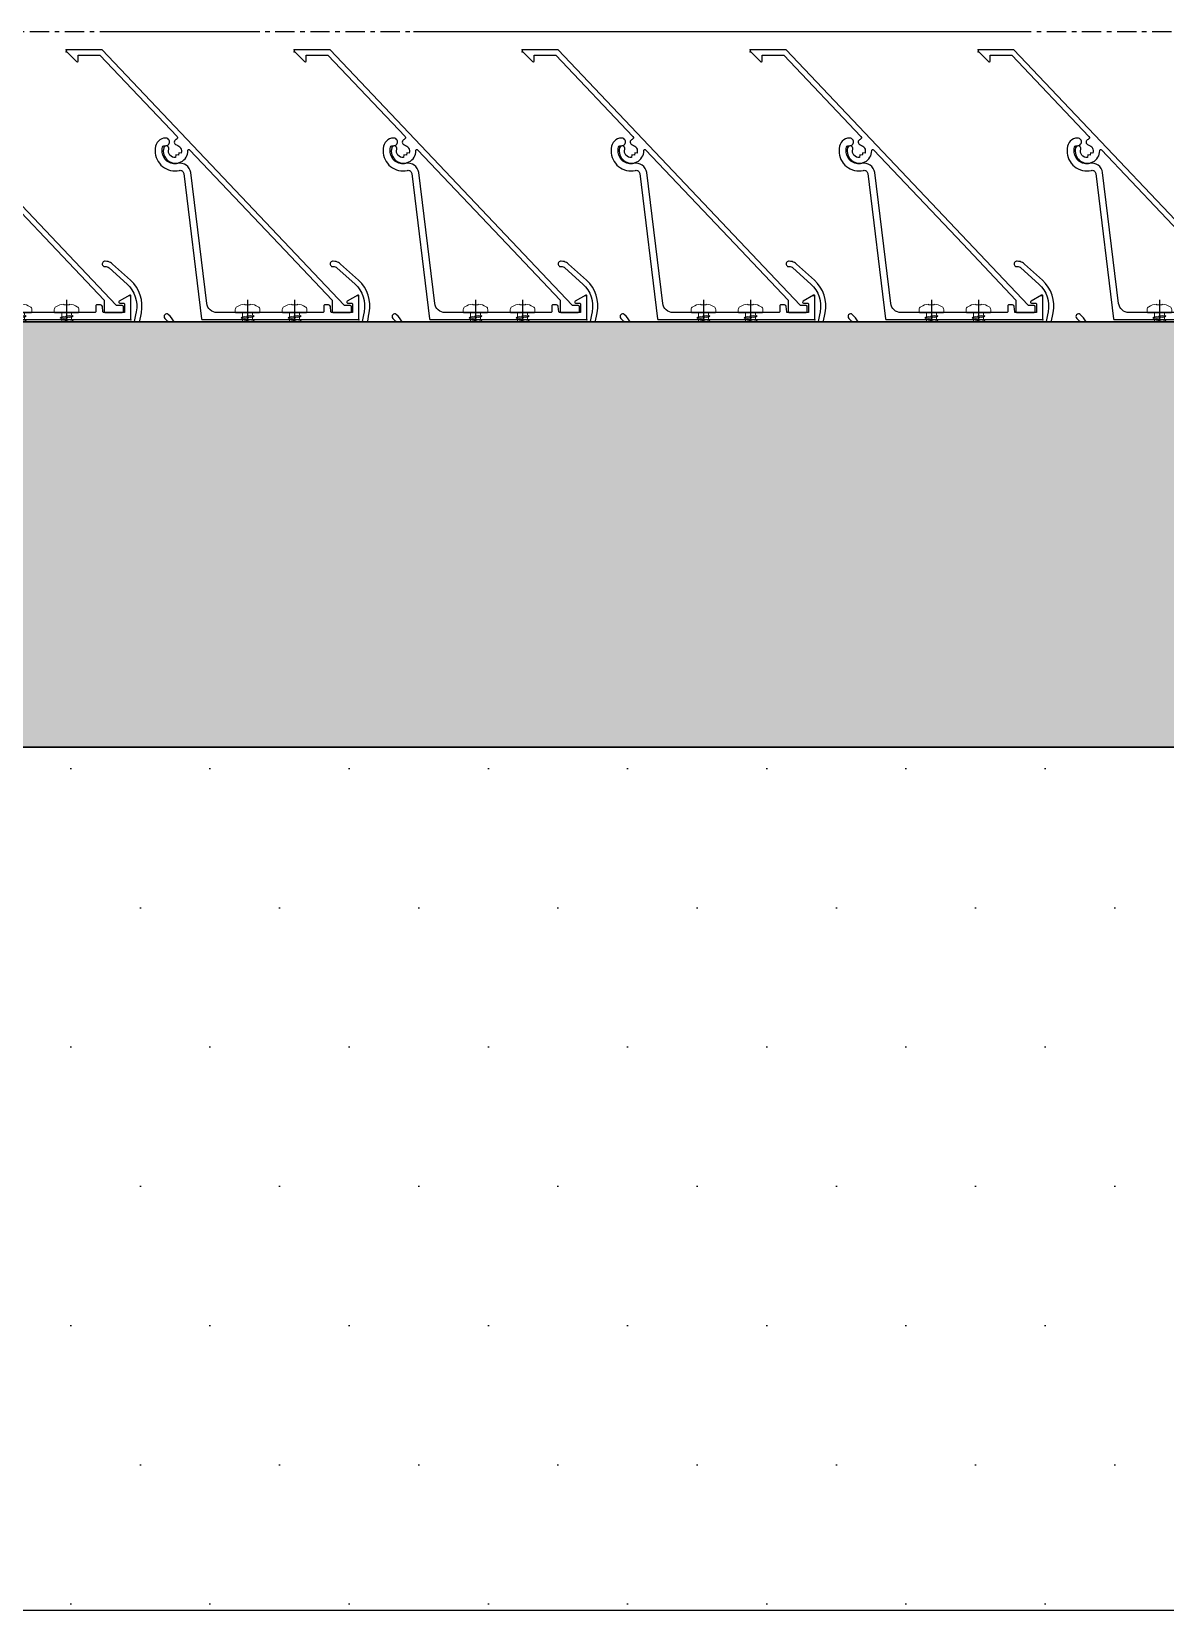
# Model space of a CAD drawing. Header units: millimetres. Extents: x -4391136 to -1798569, y -886572 to -291056.
# Drawn here: x -2452321.6 to -2451998.3, y -383660.9 to -383210.9 of the extents above; entities that cross this region are included whole.
import ezdxf
from ezdxf.enums import TextEntityAlignment as Align

# ---------------------------------------------------------------- set-up
doc = ezdxf.new("R2010")
doc.units = ezdxf.units.MM
for name, pattern in [('CENTER', [50.800000000000004, 31.75, -6.35, 6.35, -6.35]), ('TA_GL_000.70000', [1.925, 0.7, -0.175, 0.175, -0.175, 0.7]), ('Xref-C-1-PP17-AR-2214-01-B$0$DPA_Grid _ Level 100', [10, 5.5, -1.6, 1.3, -1.6]), ('Xref-C-1-PP17-AR-2214-01-B$0$Hidden', [7.143800000000001, 4.7625, -2.3813])]:
    doc.linetypes.add(name, pattern=pattern)
doc.layers.add('000 - 0_HIDE_OBJ_FRAMING_DEF_DIMS', color=250, linetype='Continuous', plot=False)
doc.layers.add('010 - ASPG_EXTR_DEF_SUB', color=250, linetype='Continuous', plot=False)
for name, color, linetype in [('000 - 0_SYM_DWG_GRID-BUBBLE_MAIN_COLOR_1', 1, 'Continuous'), ('000 - 0_SYM_DWG_GRIDLINE_MAIN_COLOR_251', 251, 'Continuous'), ('000 - GRID', 251, 'CENTER'), ('010 - ASPG_ACCESSORIES_MAIN_COLOR_1', 1, 'Continuous'), ('010 - ASPG_EXTR_MAIN_COLOR_2', 2, 'Continuous'), ('010 - ASPG_FLASHING_HATCH_', 251, 'Continuous'), ('010 - ASPG_FLASHING_MAIN_COLOR_2', 2, 'Continuous'), ('010 - ASPG_FLASHING_MAIN_COLOR_4', 4, 'Continuous'), ('010 - ASPG_FLASHING_WIPEOUT_', 250, 'Continuous'), ('010 - ASPG_FRAMING_MAIN_COLOR_1', 1, 'Continuous'), ('010 - ASPG_FRAMING_MAIN_COLOR_2', 2, 'Continuous'), ('010 - ASPG_FRAMING_SUB_COLOR_2', 2, 'Continuous'), ('010 - ASPG_FRAMING_WIPEOUT_', 250, 'Continuous'), ('_PP-Dim', 1, 'Continuous'), ('BOLT & SCREW', 251, 'Continuous'), ('Center Line', 1, 'CENTER'), ('Xref-C-1-PP17-AR-2214-01-B$0$A-DETL-MBND', 251, 'Xref-C-1-PP17-AR-2214-01-B$0$Hidden'), ('Xref-C-1-PP17-AR-2214-01-B$0$A-FLOR-E', 251, 'Continuous'), ('Xref-C-1-PP17-AR-2214-01-B$0$WALL-E', 251, 'Continuous')]:
    doc.layers.add(name, color=color, linetype=linetype)
doc.layers.add('12-GRID', color=1, linetype='CENTER', lineweight=13)
doc.layers.add('SCREW', color=8, linetype='Continuous', lineweight=5)
doc.styles.add('Arial', font='arial.ttf', dxfattribs={"height": 1500})
doc.styles.add('TA', font='', dxfattribs={"height": 4.5})
doc.styles.get('TA').set_extended_font_data('Cordia New')

# ---------------------------------------------------------------- blocks, each defined once
blk = doc.blocks.new('*U1277')
at = {"layer": '000 - 0_SYM_DWG_GRIDLINE_MAIN_COLOR_251', "color": 0, "linetype": 'ByBlock', "ltscale": 5}
blk.add_line((29.9999999999998, 0), (-560.4999999999969, 6.311186212045594e-14), dxfattribs=at)
at = {"style": 'TA', "flags": 1}
blk.add_attdef('LOCATION', (5.999999999999999, -6.000000000000001), '', height=4.5, rotation=270, dxfattribs=at)
at = {"layer": '000 - 0_SYM_DWG_GRID-BUBBLE_MAIN_COLOR_1', "style": 'Arial'}
blk.add_attdef('GRID-HEAD', text='', height=4.000000000000002, rotation=179.9999999999913, dxfattribs=at).set_placement((73.74999998541176, -3.552713678800501e-15), align=Align.MIDDLE_CENTER)
blk = doc.blocks.new('W-1-PP17-ENT2_REV00_20260526-152343_LOPF_MAIN_DIMS')
at = {"layer": '000 - GRID', "linetype": 'TA_GL_000.70000', "xscale": 50.00000000000036, "yscale": 50.00000000000036, "zscale": 50.00000000000036, "rotation": 180}
blk.add_blockref('*U1277', (-26525, 5.820766091346741e-11), dxfattribs=at)
blk = doc.blocks.new('W-1-PP17-ENT2_REV00_20260526-152612_EX_LOPF-1')
at = {"layer": '000 - 0_HIDE_OBJ_FRAMING_DEF_DIMS', "linetype": 'Xref-C-1-PP17-AR-2214-01-B$0$DPA_Grid _ Level 100'}
blk.add_line((-29475.61840735516, 4.074536263942719e-10), (7016.002662105951, 4.074536263942719e-10), dxfattribs=at)
at = {"layer": 'Xref-C-1-PP17-AR-2214-01-B$0$A-DETL-MBND'}
blk.add_line((-13434.99999984959, -199.9999999986612), (970.0000017015263, -199.9999999986612), dxfattribs=at)
at = {"layer": 'Xref-C-1-PP17-AR-2214-01-B$0$A-FLOR-E'}
blk.add_line((-7230.000000001863, -399.9999999986612), (-2250.000000001863, -399.9999999986612), dxfattribs=at)
at = {"layer": 'Xref-C-1-PP17-AR-2214-01-B$0$WALL-E'}
blk.add_line((-2250.000000001863, -399.9999999986612), (-7230.000000001863, -399.9999999986612), dxfattribs=at)
blk = doc.blocks.new('PZG35-9D5')
at = {"layer": 'Center Line'}
blk.add_line((1.4210854715202e-14, 3.733653355866409), (1.4210854715202e-14, -10.53404386090006), dxfattribs=at)
at = {"layer": 'SCREW', "color": 8}
for p, q in [((-1.399999999999963, 2.842170943040401e-14), (-1.399999999999963, -1.090192378864657)), ((1.399999999999991, 0), (1.399999999999991, -0.5901923788647139)), ((-1.850000000000009, -1.399999999999977), (1.850000000000037, -0.8999999999999773)), ((-1.850000000000009, -1.399999999999977), (-1.399999999999963, -1.090192378864685)), ((-1.850000000000009, -1.399999999999977), (-1.399999999999963, -1.709807621135297)), ((-1.850000000000009, -2.699999999999989), (1.850000000000037, -2.199999999999989)), ((-1.850000000000009, -2.699999999999989), (-1.399999999999963, -2.390192378864697)), ((-1.850000000000009, -2.699999999999989), (-1.399999999999963, -3.009807621135309)), ((-1.850000000000009, -4), (-1.399999999999963, -3.690192378864708)), ((-1.850000000000009, -4), (-0.9911470940920566, -3.883938796498938)), ((-1.850000000000009, -4), (-1.399999999999963, -4.30980762113532)), ((-1.399999999999963, -1.090192378864685), (1.399999999999991, -0.5901923788646855)), ((-1.399999999999963, -1.709807621135297), (1.399999999999991, -1.209807621135297)), ((-1.399999999999963, -1.709807621135269), (-1.399999999999963, -2.390192378864697)), ((-1.399999999999963, -2.390192378864697), (1.399999999999991, -1.890192378864697)), ((-1.399999999999963, -3.009807621135309), (1.399999999999991, -2.509807621135309)), ((-1.399999999999963, -3.009807621135309), (-1.399999999999963, -3.690192378864708)), ((-1.399999999999963, -3.690192378864708), (-0.8446989986695002, -3.591031485769975)), ((-1.399999999999963, -4.30980762113532), (-1.184865735341859, -4.271390788160659)), ((-1.399999999999963, -4.309807621135349), (-1.399999999999963, -8.099999999999966)), ((0.5619885887190463, -3.339837273736322), (1.399999999999991, -3.190192378864708)), ((0.7141825614195483, -3.653488843051434), (1.850000000000037, -3.5)), ((0.7141825614195483, -3.932275020881832), (1.399999999999991, -3.80980762113532)), ((0.7141825614195483, -4.612659778611231), (1.399999999999991, -4.49019237886472)), ((1.850000000000037, -0.8999999999999773), (1.399999999999991, -0.5901923788646855)), ((1.850000000000037, -0.8999999999999773), (1.399999999999991, -1.209807621135297)), ((1.399999999999991, -1.209807621135269), (1.399999999999991, -1.890192378864725)), ((1.850000000000037, -2.199999999999989), (1.399999999999991, -1.890192378864697)), ((1.850000000000037, -2.199999999999989), (1.399999999999991, -2.509807621135309)), ((1.399999999999991, -2.50980762113528), (1.399999999999991, -3.190192378864708)), ((1.850000000000037, -3.5), (1.399999999999991, -3.190192378864708)), ((1.850000000000037, -3.5), (1.399999999999991, -3.80980762113532)), ((1.399999999999991, -3.809807621135349), (1.399999999999991, -4.490192378864691)), ((1.850000000000037, -4.800000000000011), (1.399999999999991, -4.49019237886472)), ((1.4210854715202e-14, -9.5), (-1.399999999999963, -8.099999999999966)), ((1.4210854715202e-14, -9.5), (1.399999999999991, -8.099999999999966)), ((0.7141825614195483, -4.953488843051389), (1.850000000000037, -4.800000000000011)), ((0.7141825614195483, -5.232275020881843), (1.399999999999991, -5.109807621135332)), ((1.850000000000037, -4.800000000000011), (1.399999999999991, -5.109807621135332)), ((1.399999999999991, -5.109807621135332), (1.399999999999991, -8.099999999999966))]:
    blk.add_line(p, q, dxfattribs=at)
blk.add_lwpolyline([(1.4210854715202e-14, -9.5), (0.7141825614195483, -5.232275020881843), (0.7141825614195483, -3.600899293750615, 0.4176573264866609), (0.4106596181599826, -3.300919979679151, 0.1081021898226624), (-0.8446989986694433, -3.591031485769975), (-1.399999999999991, -4.701675652739141)], format="xyb", dxfattribs=at)
blk = doc.blocks.new('*U3396')
at = {"layer": 'SCREW', "color": 6}
blk.add_lwpolyline([(3.026373332565058, 1.780836269555209, 0.09905967801670053), (0.7999999999999687, 2.546427498927414), (0.7999999999999687, 2.274284095813357), (-0.800000000000054, 2.274284095813357), (-0.800000000000054, 2.546427498927414, 0.09905967801670058), (-3.026373332565143, 1.780836269555209, 0.2665876613401604), (-3.500000000000043, 0.9556546004010897), (-3.500000000000043, 0.1999999999999886, 0.4142135623730938), (-3.300000000000054, 0), (3.299999999999997, 0, 0.4142135623731049), (3.499999999999986, 0.1999999999999886), (3.499999999999957, 0.9556546004010897, 0.2665876613401604)], format="xyb", close=True, dxfattribs=at)
at = {"layer": 'SCREW'}
blk.add_blockref('PZG35-9D5', (-1.4210854715202e-14, 0), dxfattribs=at)
blk = doc.blocks.new('*U3399')
blk.add_point((0, 0))
at = {"layer": '010 - ASPG_ACCESSORIES_MAIN_COLOR_1'}
blk.add_lwpolyline([(-39.69999999902211, -0.5999999995172398, 0.4142135623731156), (-39.99999999883585, -0.8999999995638059), (-39.99999999883585, -7.366962144914214, 0.5773502691897371), (-39.65044321701862, -7.568778847059366), (-36.64260295056738, -5.832201459393036, 0.7673269879794871), (-36.78520590183325, -5.299999999645297), (-37.89999999874271, -5.299999999645297, -0.4142135623735732), (-38.19999999902211, -4.999999999656938), (-38.19999999902211, -2.799999999587089, -0.4142135623730951), (-37.99999999883585, -2.59999999951724), (-32.18326623388566, -2.59999999951724, -0.3888787318530097), (-31.98402729420923, -2.782568851142787), (-31.8474567013327, -4.343577870872468, 0.3888787318530089), (-31.34935935237445, -4.799999999528882), (-30.29999999911524, -4.799999999528882, 0.4142135623732408), (-29.99999999883585, -4.499999999540523), (-29.99999999883585, -2.899999999505599, -0.4142135623731785), (-29.69999999902211, -2.59999999951724), (0.4107479506637901, -2.59999999951724, -0.3789692262628873), (3.38851808081381, -5.235465979035143), (7.952927200356498, -42.5207682372482, 0.4465929586642906), (11.6177961837966, -45.07649022702281, -0.4898018444424612), (16.07846395508386, -48.68238816667036), (16.06490363762714, -49.36225294566866, -0.1824796859550777), (15.80227640201338, -50.01801436272836, -0.2679491924113072), (15.32539491611533, -50.16829426406803, 1.122114645179816), (15.09990952932276, -52.3421093734276, 0.4050039718497206), (18.0645059288945, -49.40213623346681), (18.07806624681689, -48.72227145435209, 0.4898054953707174), (11.15966573380865, -43.12966807454978, -0.4465970485362636), (9.938031048281118, -42.27776159492242), (4.866356541635469, -0.8481197821154633, 0.3641755342157969), (4.570876519894227, -0.5999999995172398)], format="xyb", close=True, dxfattribs=at)
at = {"layer": '010 - ASPG_EXTR_DEF_SUB'}
for p in [(-39.99999999883585, -0.4999999995172402), (43.44495566345738, -76.89999999944341), (43.44495566345738, -77.49999999954052)]:
    blk.add_point(p, dxfattribs=at)
at = {"layer": '010 - ASPG_EXTR_MAIN_COLOR_2'}
blk.add_lwpolyline([(11.37409105408005, -48.15170148877115), (11.47245816211216, -47.43577758665815), (12.17779493960552, -47.55667202338264), (12.29266474000178, -46.78670596401826, -0.5355375090189683), (14.1918134491425, -49.16870282323253, 0.9915718169393263), (15.66379558271728, -49.57599316951273, 1.157025413028558), (8.792231505503878, -48.77291728999153, -0.6885576205791355), (8.274611146422103, -48.98797988444021), (-17.14292736421339, -22.16859813180672), (-32.34153279638849, -6.131750148785431), (-32.34153279638849, -2.899999981694054, 0.4143115081626392), (-32.64163311407901, -2.59999999951724), (-37.54163311352022, -2.59999999951724, 0.4141156188887998), (-37.84153278893791, -2.899999981635847), (-37.84153278893791, -4.299999988411218, 0.4142135623731781), (-37.54153279098682, -4.599999986478724), (-35.98884801496752, -4.599999986478724, -0.205894629290155), (-35.77110154624097, -4.693635078269653), (33.22969053988345, -77.49999999954052), (43.14495566324331, -77.49999999954052, 0.6681786376628355), (43.35708769806661, -76.98786796536915), (40.5215537941549, -74.1523340573247, 0.6681786381757795), (40.00942175951786, -74.36446609156592), (40.00942175951786, -75.99999999802712), (33.87471885257401, -75.99999999802712), (11.86384030175395, -52.7751643466243, -0.5583539238224016), (12.08261241135187, -51.95244935475676, 0.7662751832817146), (12.03674733010121, -50.39291741001107, -0.4385828234445206), (10.70630855322815, -48.05207626283555)], format="xyb", close=True, dxfattribs=at)
at = {"layer": 'SCREW', "rotation": 180}
for p in [(-21.64901723782532, -2.499999999924694), (-8.237076249206439, -2.499999999924694)]:
    blk.add_blockref('*U3396', p, dxfattribs=at)
blk = doc.blocks.new('*U2778')
blk.add_wipeout([(1380.0000000029763, 4.000000001456783), (60.00000000297587, 4.000000000000455), (60.00000000297587, 69.30000000000018), (1380.0000000029763, 69.30000000145697)]).dxf.layer = '010 - ASPG_FRAMING_WIPEOUT_'
at = {"layer": '010 - ASPG_FRAMING_MAIN_COLOR_2'}
blk.add_lwpolyline([(1350.00000000414, 69.3000000014566), (90.00000000181171, 69.3), (90.00000000181171, 6), (1350.00000000414, 6.000000001456584)], close=True, dxfattribs=at)
at = {"layer": '010 - ASPG_FRAMING_SUB_COLOR_2'}
for points in [[(1380.000000002976, 4.000000001456584), (60.00000000297587, 4), (60.00000000297587, 69.3), (1380.000000002976, 69.3000000014566)], [(60.00000000297587, 2.000000000715772), (60.00000000297587, 4), (1380.000000002976, 4.000000001456584), (1380.000000002976, 2.000000002172357)]]:
    blk.add_lwpolyline(points, close=True, dxfattribs=at)
at = {"color": 1, "xscale": -1, "rotation": 180}
for p in [(416.7703094601166, 69.3), (481.7703094601166, 69.3), (546.7703094601166, 69.3), (611.7703094601166, 69.3), (676.7703094601166, 69.3), (741.7703094601166, 69.3)]:
    blk.add_blockref('*U3399', p, dxfattribs=at)
blk = doc.blocks.new('*U1988')
blk.add_wipeout([(-1491.052723732777, 0), (1488.9472762672228, 0), (1488.9472762672228, 119.92499999998836), (-1491.052723732777, 119.92499999998836)]).dxf.layer = '010 - ASPG_FRAMING_WIPEOUT_'
at = {"layer": '010 - ASPG_FRAMING_MAIN_COLOR_1'}
for p, q in [((1488.947276267223, 119.9249999999884), (-1491.052723732777, 119.9249999999884)), ((-1491.052723732777, 114.8500000000058), (1488.947276267223, 114.8500000000058)), ((-1491.052723732777, 109.5400000000081), (1488.947276267223, 109.5400000000081)), ((-1491.052723732777, 10.38499999998021), (1488.947276267223, 10.38499999998021)), ((-1491.052723732733, 5.309999999997672), (1488.947276267223, 5.309999999997672)), ((-1491.052723732748, 0), (1488.947276267223, 0))]:
    blk.add_line(p, q, dxfattribs=at)
blk = doc.blocks.new('W-1-PP17-ENT2_REV00_20260528-225335_ASPG_UPPF')
at = {"xscale": -1}
blk.add_blockref('*U2778', (-4435, -152.0000000032596), dxfattribs=at)
at = {"rotation": 180}
blk.add_blockref('*U1988', (-4439, -200.0000000032596), dxfattribs=at)
blk = doc.blocks.new('*U3395')
at = {"layer": '12-GRID', "color": 8, "linetype": 'CENTER'}
for p, q in [((5.684341886080801e-14, -6.200000000000029), (5.684341886080801e-14, 2.200000000000029)), ((-4.199999999999973, -2), (4.200000000000085, -2))]:
    blk.add_line(p, q, dxfattribs=at)
at = {"layer": 'BOLT & SCREW'}
for p, q in [((-0.553537628269381, -1.771128018217196), (-1.767499999999847, -1.558125000000442)), ((-0.553537628269381, -2.228871981782805), (-1.767500000000483, -2.441875000000354)), ((-0.4577439635652332, -1.771128018217196), (-0.8837500000000146, -1.558125000000442)), ((-0.4577439635652332, -2.228871981782805), (-0.8837500000000146, -2.441875000000354)), ((-0.2288719817826677, -1.446462371730204), (-0.4418749999998197, -0.2325000000002947)), ((-0.2288719817826677, -1.542256036434869), (-0.4418749999998197, -1.116250000000048)), ((-0.2288719817826677, -2.457743963565131), (-0.4418749999998197, -2.883750000000271)), ((-0.2288719817821107, -2.553537628269438), (-0.4418749999998197, -3.767500000000023)), ((0.2288719817822642, -1.446462371730562), (0.4418749999996946, -0.2324999999999764)), ((0.2288719817822642, -1.542256036434869), (0.4418749999996946, -1.116250000000048)), ((0.4418749999996946, -2.883750000000271), (0.2288719817829008, -2.457743963565131)), ((0.2288719817829008, -2.553537628269438), (0.4418749999999732, -3.767500000000023)), ((0.4577439635647103, -1.771128018217196), (0.8837499999994917, -1.558125000000442)), ((0.4577439635647103, -2.228871981782805), (0.8837500000001283, -2.441874999999877)), ((0.5535376282692559, -1.771128018217196), (1.767500000000001, -1.558125000000124)), ((0.5535376282692559, -2.228871981782805), (1.767500000000001, -2.441874999999877))]:
    blk.add_line(p, q, dxfattribs=at)
for points in [[(-1.767500000000006, -1.558125000000442), (-0.8837500000001342, -1.558125000000442, 0.4142135623730394), (-0.4418749999998197, -1.116250000000048), (-0.4418749999998197, -0.2325000000002947), (0.4418749999996946, -0.2324999999999764), (0.4418749999996946, -1.116250000000048, 0.4142135623731505), (0.8837500000000089, -1.558125000000442), (1.76750000000012, -1.558125000000124), (1.76750000000012, -2.441874999999877), (0.8837500000000089, -2.441874999999877, 0.414213562373095), (0.4418749999996946, -2.883750000000271), (0.4418749999999732, -3.767500000000023), (-0.4418749999998197, -3.767500000000023), (-0.4418749999998197, -2.883750000000271, 0.4142135623730397), (-0.8837500000001342, -2.441875000000354), (-1.767500000000483, -2.441875000000354)], [(0.2288719817829008, -2.457743963565131, -0.414213562373095), (0.4577439635645909, -2.228871981782805), (0.5535376282692559, -2.228871981782805), (0.5535376282692559, -1.771128018217196), (0.4577439635645909, -1.771128018217196, -0.4142135623730951), (0.228871981782105, -1.542256036434869), (0.228871981782105, -1.446462371730562), (-0.2288719817826677, -1.446462371730204), (-0.2288719817826677, -1.542256036434869, -0.4142135623730951), (-0.4577439635649944, -1.771128018217196), (-0.553537628269381, -1.771128018217196), (-0.553537628269381, -2.228871981782805), (-0.4577439635649944, -2.228871981782805, -0.4142135623730951), (-0.2288719817826677, -2.457743963565131), (-0.2288719817822698, -2.553537628269438), (0.2288719817829008, -2.553537628269438)]]:
    blk.add_lwpolyline(points, format="xyb", close=True, dxfattribs=at)
blk.add_circle((5.684341886080801e-14, -2), 3.5, dxfattribs=at)
blk = doc.blocks.new('*U3047')
at = {"layer": '010 - ASPG_EXTR_DEF_SUB', "color": 152, "true_color": 0x2776bb}
for p in [(325, -6.259881502046483e-11), (390, -7.511857802455779e-11), (455, -8.763834102865076e-11), (520, -1.001581040327437e-10), (585, -1.126778670368367e-10)]:
    blk.add_point(p, dxfattribs=at)
at = {"layer": '010 - ASPG_EXTR_MAIN_COLOR_2'}
for points in [[(270.561955856625, 33.06505110459051, 0.07704788012868193), (303.7415275620297, 68.4364448382484, -0.2476739044870795), (303.9891886156984, 68.5671403713722), (305.9840893819928, 68.5671403713722, -0.04413111325910057), (306.4728248161264, 68.50458020228774, -0.1258462906385483), (308.9636769010685, 67.20642238198428, -0.09885145914925667), (309.8173400671221, 66.03380806535364, -0.2058282691334744), (309.7936664214358, 61.20460651117259, -0.1151163694662807), (306.3683241284452, 57.18072180573012, 0.822373071447778), (307.4550462905318, 56.10392398632479, 0.109184526549196), (311.1486009340733, 60.55948756886295, 0.2083234795678962), (311.1894268463366, 66.64026457502854, 0.1005277992320483), (309.9723091390915, 68.31671042176544, 0.1451157280627245), (306.2923091310076, 70.06714037143041), (290.7587749278173, 70.06714037143041, 0.4336592857269459), (290.4594267569482, 69.74737493508377), (290.8413778650574, 63.96271307499495, 0.0820690263538202), (290.8636512933299, 63.86745857029103, 0.7206537881255028), (292.3290865048766, 63.97254170035825, 0.07922428198988747), (292.3377835312858, 64.06661670521947), (292.0687732263468, 68.14078645630156, -0.4336592857264138), (292.4679041211493, 68.5671403713722), (300.8611929877661, 68.56714037143041, -0.6073848710044985), (301.3521102210507, 67.62217621319809, -0.04582868044492008), (282.7838222887367, 45.76076047361943, -0.5604921351226578)], [(626.3521102210507, 67.62217621313549, -0.04582868044492008), (607.7838222887367, 45.76076047355683, -0.5604921351226578), (607.2875053561293, 45.88571992121079, 0.3178599151680848), (604.2119114198722, 48.23749049514673, 0.9532878111822051), (604.0820726789534, 46.71593409555872, -2.423003988231831), (602.2580695222132, 44.89173717535242, 0.9523147976297285), (600.7363446820527, 44.76348824834359, 0.3008214087947553), (602.8898747372441, 41.75529025431398, -0.5604921351218277), (602.9835184067488, 41.25212405494322, -0.01942473842078824), (593.6239250916988, 33.46052617044562, -0.5525007933269362), (593.1474985848181, 33.63667257974531, 0.3444609008774969), (589.9894988052547, 36.29767865984842, 0.9520149233436535), (589.8615776561201, 34.77593409555639, -2.42318646531747), (588.0375749985687, 32.95193143765583, 0.9520149233867892), (586.5158304339275, 32.82401028881223, 0.2853998218446234), (588.4930240777321, 29.88851448265278, -0.5533776808031501), (588.5629085102119, 29.38496566244076, 0.03067395406819984), (573.4630128806457, 15.05729964544672, 0.4171002255848137), (574.114368729759, 5.272964205072739, 0.9355530918984264), (575.0966641549021, 6.406584819607914, -0.4344100119147308), (574.803354519885, 14.29476617474948, -0.01499848524836865), (581.9205648060888, 21.45455419179426, -0.7383485292466446), (584.917139344383, 19.76412730303501, 0.004917316774645771), (581.8066999851726, 4.803864106306818, 0.2636109069979271), (584.8802099335007, -4.460317215121805), (589.9957336951047, -9.084236264981783, 0.1258843890439943), (591.2677612504922, -9.753782964307803, 0.04427494949630078), (592.0895440597087, -9.866966023106116, 1.107654826573523), (592.1254592109472, -8.331805701654858, -0.2155958426847688), (591.0232266592793, -7.991025416991661), (585.8860520706512, -3.347536196346383, -0.2636109069978752), (583.2782254475169, 4.512981288488035, -0.004854851929905817), (586.34138361644, 19.25507699989622, 0.2339601468136614), (585.8154424866661, 21.95487343811338, -0.2408104543272742), (585.7103134100325, 24.9031081067552, -0.1041570884704408), (585.7846048693173, 25.00194829807525), (587.99301963998, 26.93374890851929, -0.2290212912668875), (590.7006792640314, 26.88725557015651, -0.3817208427142056), (595.2736195935868, 9.069098417476297, 0.9773819303748196), (596.6203112956136, 8.407760736303416, 0.3611050424324235), (592.4081621826626, 27.50327562546964, -0.4961260631527202), (592.4429225292988, 30.6881254173387, 0.003188108562510474), (594.0558096300811, 31.90200527408534, -0.00282652430436861), (595.561955856625, 33.06505110452791, 0.07704788012868193), (628.7415275620297, 68.4364448381858, -0.2476739044870795)]]:
    blk.add_lwpolyline(points, format="xyb", dxfattribs=at)
for points in [[(355.7587749278173, 70.06714037141789, 0.4336592857269459), (355.4594267569482, 69.74737493507125), (355.8413778650574, 63.96271307498243, 0.0820690263538202), (355.8636512933299, 63.86745857027852, 0.7206537881255028), (357.3290865048766, 63.97254170034573, 0.07922428198988747), (357.3377835312858, 64.06661670520695), (357.0687732263468, 68.14078645628904, -0.4336592857264138), (357.4679041211493, 68.56714037135968), (365.8611929877661, 68.56714037141789, -0.6073848710044985), (366.3521102210507, 67.62217621318557, -0.04582868044492008), (347.7838222887367, 45.76076047360691, -0.5604921351226578), (347.2875053561293, 45.88571992126087, 0.3178599151680848), (344.2119114198722, 48.23749049519681, 0.9532878111822051), (344.0820726789534, 46.7159340956088, -2.423003988231831), (342.2580695222132, 44.8917371754025, 0.9523147976297285), (340.7363446820527, 44.76348824839367, 0.3008214087947553), (342.8898747372441, 41.75529025436406, -0.5604921351218277), (342.9835184067488, 41.2521240549933, -0.01942473842078824), (333.6239250916988, 33.4605261704957, -0.5525007933269362), (333.1474985848181, 33.63667257979539, 0.3444609008774969), (329.9894988052547, 36.29767865989849, 0.9520149233436535), (329.8615776561201, 34.77593409560647, -2.42318646531747), (328.0375749985687, 32.95193143770591, 0.9520149233867892), (326.5158304339275, 32.82401028886231, 0.2853998218446234), (328.4930240777321, 29.88851448270286, -0.5533776808031501), (328.5629085102119, 29.38496566249084, 0.03067395406819984), (313.4630128806457, 15.0572996454968, 0.4171002255848137), (314.114368729759, 5.272964205122818, 0.9355530918984264), (315.0966641549021, 6.406584819657994, -0.4344100119147308), (314.803354519885, 14.29476617479956, -0.01499848524836865), (321.9205648060888, 21.45455419184434, -0.7383485292466446), (324.917139344383, 19.76412730308509, 0.004917316774645771), (321.8066999851726, 4.803864106356897, 0.2636109069979271), (324.8802099335007, -4.460317215071726), (329.9957336951047, -9.084236264931704, 0.1258843890439943), (331.2677612504922, -9.753782964257724, 0.04427494949630078), (332.0895440597087, -9.866966023056037, 1.107654826573523), (332.1254592109472, -8.331805701604779, -0.2155958426847688), (331.0232266592793, -7.991025416941582), (325.8860520706512, -3.347536196296304, -0.2636109069978752), (323.2782254475169, 4.512981288538114, -0.004854851929905817), (326.34138361644, 19.2550769999463, 0.2339601468136614), (325.8154424866661, 21.95487343816346, -0.2408104543272742), (325.7103134100325, 24.90310810680528, -0.1041570884704408), (325.7846048693173, 25.00194829812533), (327.99301963998, 26.93374890856937, -0.2290212912668875), (330.7006792640314, 26.88725557020659, -0.3817208427142056), (335.2736195935868, 9.069098417526376, 0.9773819303748196), (336.6203112956136, 8.407760736353495, 0.3611050424324235), (332.4081621826626, 27.50327562551972, -0.4961260631527202), (332.4429225292988, 30.68812541738878, 0.003188108562510474), (334.0558096300811, 31.90200527413542, -0.00282652430436861), (335.561955856625, 33.06505110457799, 0.07704788012868193), (368.7415275620297, 68.43644483823589, -0.2476739044870795), (368.9891886156984, 68.56714037135968), (370.9840893819928, 68.56714037135968, -0.04413111325910057), (371.4728248161264, 68.50458020227522, -0.1258462906385483), (373.9636769010685, 67.20642238197176, -0.09885145914925667), (374.8173400671221, 66.03380806534112, -0.2058282691334744), (374.7936664214358, 61.20460651116007, -0.1151163694662807), (371.3683241284452, 57.1807218057176, 0.822373071447778), (372.4550462905318, 56.10392398631227, 0.109184526549196), (376.1486009340733, 60.55948756885043, 0.2083234795678962), (376.1894268463366, 66.64026457501602, 0.1005277992320483), (374.9723091390915, 68.31671042175292, 0.1451157280627245), (371.2923091310076, 70.06714037141789)], [(420.7587749278173, 70.06714037140537, 0.4336592857269459), (420.4594267569482, 69.74737493505873), (420.8413778650574, 63.96271307496991, 0.0820690263538202), (420.8636512933299, 63.867458570266, 0.7206537881255028), (422.3290865048766, 63.97254170033321, 0.07922428198988747), (422.3377835312858, 64.06661670519443), (422.0687732263468, 68.14078645627652, -0.4336592857264138), (422.4679041211493, 68.56714037134716), (430.8611929877661, 68.56714037140537, -0.6073848710044985), (431.3521102210507, 67.62217621317305, -0.04582868044492008), (412.7838222887367, 45.76076047359439, -0.5604921351226578), (412.2875053561293, 45.88571992124835, 0.3178599151680848), (409.2119114198722, 48.23749049518429, 0.9532878111822051), (409.0820726789534, 46.71593409559628, -2.423003988231831), (407.2580695222132, 44.89173717538998, 0.9523147976297285), (405.7363446820527, 44.76348824838115, 0.3008214087947553), (407.8898747372441, 41.75529025435154, -0.5604921351218277), (407.9835184067488, 41.25212405498078, -0.01942473842078824), (398.6239250916988, 33.46052617048318, -0.5525007933269362), (398.1474985848181, 33.63667257978287, 0.3444609008774969), (394.9894988052547, 36.29767865988597, 0.9520149233436535), (394.8615776561201, 34.77593409559395, -2.42318646531747), (393.0375749985687, 32.95193143769339, 0.9520149233867892), (391.5158304339275, 32.82401028884979, 0.2853998218446234), (393.4930240777321, 29.88851448269034, -0.5533776808031501), (393.5629085102119, 29.38496566247832, 0.03067395406819984), (378.4630128806457, 15.05729964548428, 0.4171002255848137), (379.114368729759, 5.272964205110299, 0.9355530918984264), (380.0966641549021, 6.406584819645474, -0.4344100119147308), (379.803354519885, 14.29476617478704, -0.01499848524836865), (386.9205648060888, 21.45455419183182, -0.7383485292466446), (389.917139344383, 19.76412730307257, 0.004917316774645771), (386.8066999851726, 4.803864106344378, 0.2636109069979271), (389.8802099335007, -4.460317215084245), (394.9957336951047, -9.084236264944224, 0.1258843890439943), (396.2677612504922, -9.753782964270243, 0.04427494949630078), (397.0895440597087, -9.866966023068557, 1.107654826573523), (397.1254592109472, -8.331805701617299, -0.2155958426847688), (396.0232266592793, -7.991025416954102), (390.8860520706512, -3.347536196308823, -0.2636109069978752), (388.2782254475169, 4.512981288525594, -0.004854851929905817), (391.34138361644, 19.25507699993378, 0.2339601468136614), (390.8154424866661, 21.95487343815094, -0.2408104543272742), (390.7103134100325, 24.90310810679276, -0.1041570884704408), (390.7846048693173, 25.00194829811281), (392.99301963998, 26.93374890855685, -0.2290212912668875), (395.7006792640314, 26.88725557019407, -0.3817208427142056), (400.2736195935868, 9.069098417513857, 0.9773819303748196), (401.6203112956136, 8.407760736340975, 0.3611050424324235), (397.4081621826626, 27.5032756255072, -0.4961260631527202), (397.4429225292988, 30.68812541737626, 0.003188108562510474), (399.0558096300811, 31.9020052741229, -0.00282652430436861), (400.561955856625, 33.06505110456547, 0.07704788012868193), (433.7415275620297, 68.43644483822337, -0.2476739044870795), (433.9891886156984, 68.56714037134716), (435.9840893819928, 68.56714037134716, -0.04413111325910057), (436.4728248161264, 68.5045802022627, -0.1258462906385483), (438.9636769010685, 67.20642238195924, -0.09885145914925667), (439.8173400671221, 66.0338080653286, -0.2058282691334744), (439.7936664214358, 61.20460651114755, -0.1151163694662807), (436.3683241284452, 57.18072180570508, 0.822373071447778), (437.4550462905318, 56.10392398629975, 0.109184526549196), (441.1486009340733, 60.55948756883791, 0.2083234795678962), (441.1894268463366, 66.6402645750035, 0.1005277992320483), (439.9723091390915, 68.3167104217404, 0.1451157280627245), (436.2923091310076, 70.06714037140537)], [(485.7587749278173, 70.06714037139285, 0.4336592857269459), (485.4594267569482, 69.74737493504621), (485.8413778650574, 63.96271307495739, 0.0820690263538202), (485.8636512933299, 63.86745857025348, 0.7206537881255028), (487.3290865048766, 63.97254170032069, 0.07922428198988747), (487.3377835312858, 64.06661670518191), (487.0687732263468, 68.140786456264, -0.4336592857264138), (487.4679041211493, 68.56714037133465), (495.8611929877661, 68.56714037139285, -0.6073848710044985), (496.3521102210507, 67.62217621316053, -0.04582868044492008), (477.7838222887367, 45.76076047358187, -0.5604921351226578), (477.2875053561293, 45.88571992123583, 0.3178599151680848), (474.2119114198722, 48.23749049517177, 0.9532878111822051), (474.0820726789534, 46.71593409558376, -2.423003988231831), (472.2580695222132, 44.89173717537746, 0.9523147976297285), (470.7363446820527, 44.76348824836863, 0.3008214087947553), (472.8898747372441, 41.75529025433902, -0.5604921351218277), (472.9835184067488, 41.25212405496826, -0.01942473842078824), (463.6239250916988, 33.46052617047066, -0.5525007933269362), (463.1474985848181, 33.63667257977035, 0.3444609008774969), (459.9894988052547, 36.29767865987345, 0.9520149233436535), (459.8615776561201, 34.77593409558143, -2.42318646531747), (458.0375749985687, 32.95193143768087, 0.9520149233867892), (456.5158304339275, 32.82401028883727, 0.2853998218446234), (458.4930240777321, 29.88851448267782, -0.5533776808031501), (458.5629085102119, 29.3849656624658, 0.03067395406819984), (443.4630128806457, 15.05729964547176, 0.4171002255848137), (444.114368729759, 5.272964205097779, 0.9355530918984264), (445.0966641549021, 6.406584819632954, -0.4344100119147308), (444.803354519885, 14.29476617477452, -0.01499848524836865), (451.9205648060888, 21.4545541918193, -0.7383485292466446), (454.917139344383, 19.76412730306005, 0.004917316774645771), (451.8066999851726, 4.803864106331858, 0.2636109069979271), (454.8802099335007, -4.460317215096765), (459.9957336951047, -9.084236264956743, 0.1258843890439943), (461.2677612504922, -9.753782964282763, 0.04427494949630078), (462.0895440597087, -9.866966023081076, 1.107654826573523), (462.1254592109472, -8.331805701629818, -0.2155958426847688), (461.0232266592793, -7.991025416966622), (455.8860520706512, -3.347536196321343, -0.2636109069978752), (453.2782254475169, 4.512981288513075, -0.004854851929905817), (456.34138361644, 19.25507699992126, 0.2339601468136614), (455.8154424866661, 21.95487343813842, -0.2408104543272742), (455.7103134100325, 24.90310810678024, -0.1041570884704408), (455.7846048693173, 25.00194829810029), (457.99301963998, 26.93374890854433, -0.2290212912668875), (460.7006792640314, 26.88725557018155, -0.3817208427142056), (465.2736195935868, 9.069098417501337, 0.9773819303748196), (466.6203112956136, 8.407760736328456, 0.3611050424324235), (462.4081621826626, 27.50327562549468, -0.4961260631527202), (462.4429225292988, 30.68812541736374, 0.003188108562510474), (464.0558096300811, 31.90200527411038, -0.00282652430436861), (465.561955856625, 33.06505110455295, 0.07704788012868193), (498.7415275620297, 68.43644483821085, -0.2476739044870795), (498.9891886156984, 68.56714037133465), (500.9840893819928, 68.56714037133465, -0.04413111325910057), (501.4728248161264, 68.50458020225018, -0.1258462906385483), (503.9636769010685, 67.20642238194672, -0.09885145914925667), (504.8173400671221, 66.03380806531608, -0.2058282691334744), (504.7936664214358, 61.20460651113503, -0.1151163694662807), (501.3683241284452, 57.18072180569256, 0.822373071447778), (502.4550462905318, 56.10392398628723, 0.109184526549196), (506.1486009340733, 60.55948756882539, 0.2083234795678962), (506.1894268463366, 66.64026457499098, 0.1005277992320483), (504.9723091390915, 68.31671042172788, 0.1451157280627245), (501.2923091310076, 70.06714037139285)], [(550.7587749278173, 70.06714037138033, 0.4336592857269459), (550.4594267569482, 69.74737493503369), (550.8413778650574, 63.96271307494487, 0.0820690263538202), (550.8636512933299, 63.86745857024096, 0.7206537881255028), (552.3290865048766, 63.97254170030817, 0.07922428198988747), (552.3377835312858, 64.0666167051694), (552.0687732263468, 68.14078645625148, -0.4336592857264138), (552.4679041211493, 68.56714037132213), (560.8611929877661, 68.56714037138033, -0.6073848710044985), (561.3521102210507, 67.62217621314801, -0.04582868044492008), (542.7838222887367, 45.76076047356935, -0.5604921351226578), (542.2875053561293, 45.88571992122331, 0.3178599151680848), (539.2119114198722, 48.23749049515925, 0.9532878111822051), (539.0820726789534, 46.71593409557124, -2.423003988231831), (537.2580695222132, 44.89173717536494, 0.9523147976297285), (535.7363446820527, 44.76348824835611, 0.3008214087947553), (537.8898747372441, 41.7552902543265, -0.5604921351218277), (537.9835184067488, 41.25212405495574, -0.01942473842078824), (528.6239250916988, 33.46052617045814, -0.5525007933269362), (528.1474985848181, 33.63667257975783, 0.3444609008774969), (524.9894988052547, 36.29767865986094, 0.9520149233436535), (524.8615776561201, 34.77593409556891, -2.42318646531747), (523.0375749985687, 32.95193143766835, 0.9520149233867892), (521.5158304339275, 32.82401028882475, 0.2853998218446234), (523.4930240777321, 29.8885144826653, -0.5533776808031501), (523.5629085102119, 29.38496566245328, 0.03067395406819984), (508.4630128806457, 15.05729964545924, 0.4171002255848137), (509.114368729759, 5.272964205085259, 0.9355530918984264), (510.0966641549021, 6.406584819620434, -0.4344100119147308), (509.803354519885, 14.294766174762, -0.01499848524836865), (516.9205648060888, 21.45455419180678, -0.7383485292466446), (519.917139344383, 19.76412730304753, 0.004917316774645771), (516.8066999851726, 4.803864106319338, 0.2636109069979271), (519.8802099335007, -4.460317215109285), (524.9957336951047, -9.084236264969263, 0.1258843890439943), (526.2677612504922, -9.753782964295283, 0.04427494949630078), (527.0895440597087, -9.866966023093596, 1.107654826573523), (527.1254592109472, -8.331805701642338, -0.2155958426847688), (526.0232266592793, -7.991025416979141), (520.8860520706512, -3.347536196333863, -0.2636109069978752), (518.2782254475169, 4.512981288500555, -0.004854851929905817), (521.34138361644, 19.25507699990874, 0.2339601468136614), (520.8154424866661, 21.9548734381259, -0.2408104543272742), (520.7103134100325, 24.90310810676772, -0.1041570884704408), (520.7846048693173, 25.00194829808777), (522.99301963998, 26.93374890853181, -0.2290212912668875), (525.7006792640314, 26.88725557016903, -0.3817208427142056), (530.2736195935868, 9.069098417488817, 0.9773819303748196), (531.6203112956136, 8.407760736315936, 0.3611050424324235), (527.4081621826626, 27.50327562548216, -0.4961260631527202), (527.4429225292988, 30.68812541735122, 0.003188108562510474), (529.0558096300811, 31.90200527409786, -0.00282652430436861), (530.561955856625, 33.06505110454043, 0.07704788012868193), (563.7415275620297, 68.43644483819833, -0.2476739044870795), (563.9891886156984, 68.56714037132213), (565.9840893819928, 68.56714037132213, -0.04413111325910057), (566.4728248161264, 68.50458020223766, -0.1258462906385483), (568.9636769010685, 67.2064223819342, -0.09885145914925667), (569.8173400671221, 66.03380806530356, -0.2058282691334744), (569.7936664214358, 61.20460651112251, -0.1151163694662807), (566.3683241284452, 57.18072180568004, 0.822373071447778), (567.4550462905318, 56.10392398627471, 0.109184526549196), (571.1486009340733, 60.55948756881287, 0.2083234795678962), (571.1894268463366, 66.64026457497846, 0.1005277992320483), (569.9723091390915, 68.31671042171536, 0.1451157280627245), (566.2923091310076, 70.06714037138033)]]:
    blk.add_lwpolyline(points, format="xyb", close=True, dxfattribs=at)
at = {"rotation": 179.999999999989}
for p in [(344.0868637450039, 42.88714037136667), (409.0868637450039, 42.88714037135415), (474.0868637450039, 42.88714037134163), (539.0868637450039, 42.88714037132911), (604.0868637450039, 42.88714037131659), (329.8663687226363, 30.94714037136434), (394.8663687226363, 30.94714037135182), (459.8663687226363, 30.9471403713393), (524.8663687226363, 30.94714037132678), (589.8663687226363, 30.94714037131426)]:
    blk.add_blockref('*U3395', p, dxfattribs=at)
blk = doc.blocks.new('*U3469')
blk.add_wipeout([(0, -52.000000000100044), (2999.9999996952783, -52.000000000100044), (2999.9999996952783, -298.0000000000382), (0, -298.0000000000382)]).dxf.layer = '010 - ASPG_FLASHING_WIPEOUT_'
at = {"layer": '010 - ASPG_FLASHING_HATCH_'}
h = blk.add_hatch(dxfattribs=at)
h.set_pattern_fill('DOTS', color=256, scale=0.5)
h.set_pattern_definition([(0, (0, 0), (19.84375, 39.6875), [0, -39.6875])])
h.paths.add_polyline_path([(0, -52), (2999.999999695458, -52), (2999.999999695458, -298.0000000000582), (1.094595811626965e-16, -298.0000000000582)])
at = {"layer": '010 - ASPG_FLASHING_MAIN_COLOR_2'}
blk.add_lwpolyline([(0, -52), (2999.999999695458, -52), (2999.999999695458, -298.0000000000582), (1.094595811626965e-16, -298.0000000000582)], close=True, dxfattribs=at)
blk.add_wipeout([(0, 69.29999999994834), (2999.9999996952783, 69.29999999994834), (2999.9999996952783, -51.99999999999727), (0, -51.99999999999727)]).dxf.layer = '010 - ASPG_FLASHING_WIPEOUT_'
at = {"layer": '010 - ASPG_FLASHING_HATCH_'}
h = blk.add_hatch(dxfattribs=at)
h.set_pattern_fill('DOTS', color=256, scale=0.1)
h.set_pattern_definition([(0, (0, 0), (3.96875, 7.9375), [0, -7.9375])])
h.paths.add_polyline_path([(-2.8421709430404e-14, 69.29999999999998), (2999.999999695458, 69.29999999999998), (2999.999999695458, -52.00000000000001), (3.155443620884047e-30, -52.00000000000001)])
at = {"layer": '010 - ASPG_FLASHING_MAIN_COLOR_4'}
blk.add_lwpolyline([(-2.8421709430404e-14, 69.29999999999998), (2999.999999695458, 69.29999999999998), (2999.999999695458, -52.00000000000001), (3.155443620884047e-30, -52.00000000000001)], close=True, dxfattribs=at)

msp = doc.modelspace()

# ---------------------------------------------------------------- block references
at = {"layer": '_PP-Dim'}
msp.add_blockref('W-1-PP17-ENT2_REV00_20260526-152343_LOPF_MAIN_DIMS', (-2447156.514610203, -383210.8748381315), dxfattribs=at)

# ---------------------------------------------------------------- next in the draw order: block references
msp.add_blockref('W-1-PP17-ENT2_REV00_20260528-225335_ASPG_UPPF', (-2447156.514610203, -383210.8748381315))

# ---------------------------------------------------------------- next in the draw order: block references
at = {"color": 1, "rotation": 180}
msp.add_blockref('*U3047', (-2451708.51795752, -383286.2078759898), dxfattribs=at)

# ---------------------------------------------------------------- next in the draw order: block references
at = {"layer": '_PP-Dim'}
msp.add_blockref('W-1-PP17-ENT2_REV00_20260526-152612_EX_LOPF-1', (-2447156.514610203, -383210.8748381315), dxfattribs=at)

# ---------------------------------------------------------------- next in the draw order: block references
msp.add_blockref('*U3469', (-2453090.964855656, -383362.8748381348))

doc.saveas('drawing.dxf')
